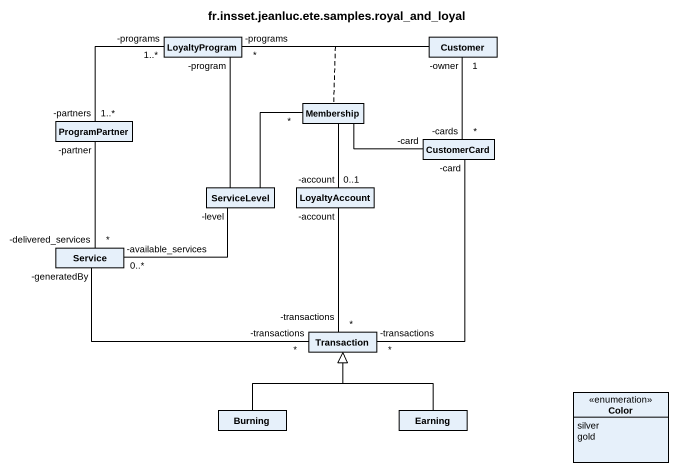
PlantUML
@startuml
title fr.insset.jeanluc.ete.samples.royal_and_loyal
hide circle
hide empty members
class LoyaltyProgram
class Customer
class ProgramPartner
class Membership
class CustomerCard
class ServiceLevel
class LoyaltyAccount
class Service
class Transaction
enum Color {
  silver
  gold
}
class Burning
class Earning
LoyaltyProgram "-programs\n*" -right- Customer
(LoyaltyProgram, Customer) .. Membership
Customer "-owner\n1" -- "-cards\n*" CustomerCard
ProgramPartner "1..*\n-partners" -up- "-programs\n1..*" LoyaltyProgram
CustomerCard "-card" -left- Membership
ServiceLevel -up- "-program" LoyaltyProgram
ServiceLevel -up- "*" Membership
LoyaltyAccount "-account\n0..1" -up- Membership
Service "-delivered_services\n*" -up- "-partner" ProgramPartner
Service "0..*\n-available_services" -right- "-level" ServiceLevel
Transaction "-transactions\n*" -up- "-card" CustomerCard
Transaction "-transactions\n*" -up- "-account" LoyaltyAccount
Transaction "-transactions\n*" -left- "-generatedBy" Service
Burning -up-|> Transaction
Earning -up-|> Transaction
@enduml
